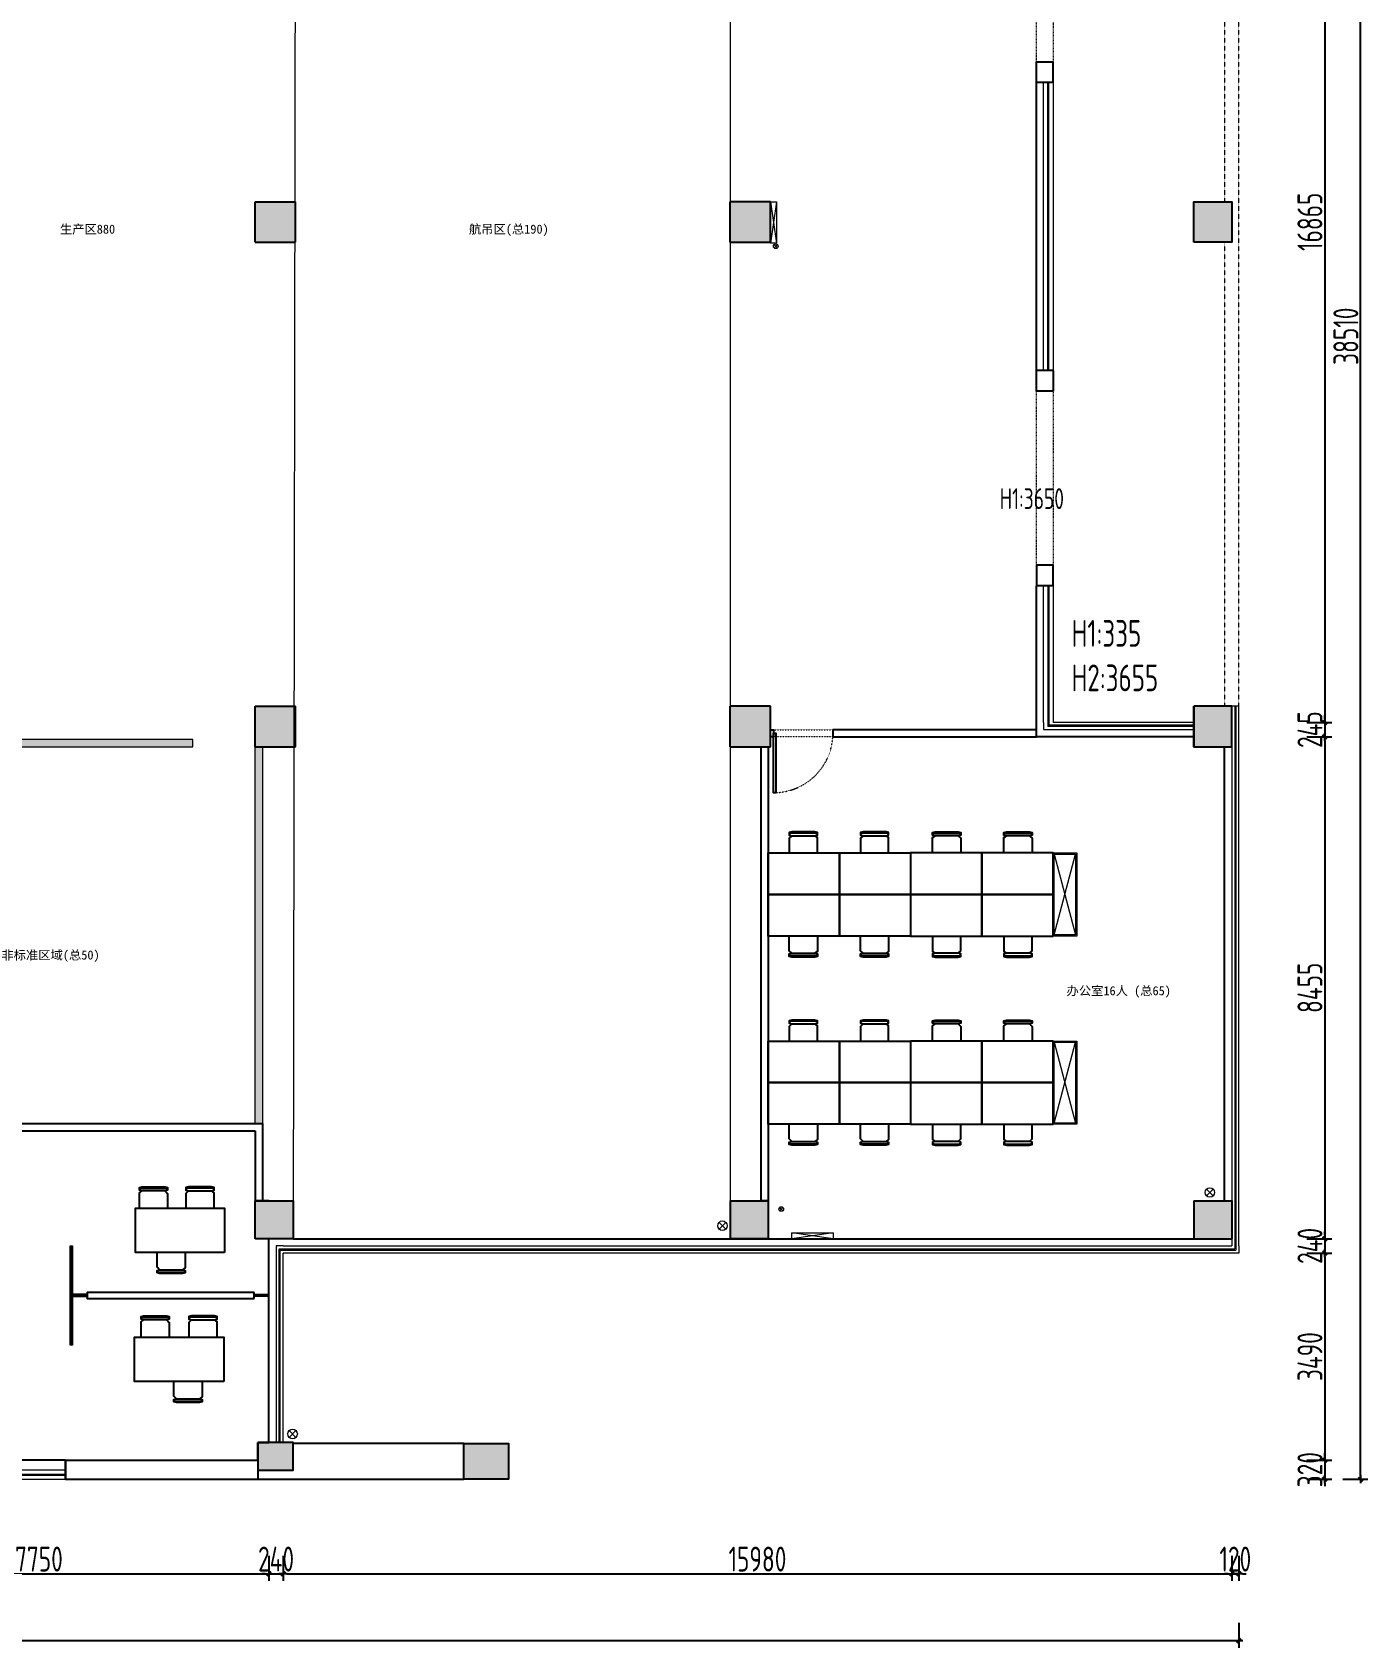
# Model space of a CAD drawing. Header units: millimetres. Extents: x 591722 to 1211798, y -167163 to 126727.
# Drawn here: x 631162 to 653658, y 77233 to 104447 of the extents above; entities that cross this region are included whole.
import ezdxf

# ---------------------------------------------------------------- set-up
doc = ezdxf.new("R2010")
doc.units = ezdxf.units.MM
doc.header["$LTSCALE"] = 0.5
doc.header["$PDMODE"] = 35
doc.linetypes.add('ACAD_ISO03W100', pattern=[30, 12, -18])
doc.linetypes.add('HIDDEN', pattern=[0.375, 0.25, -0.125])
doc.layers.get('Defpoints').update_dxf_attribs({"color": 8})
for name, color, linetype in [('BS-SHORT-CABINET', 40, 'Continuous'), ('COL-FILL', 8, 'Continuous'), ('COLUMN', 4, 'Continuous'), ('DOOR', 60, 'Continuous'), ('DOTE', 136, 'Continuous'), ('EL-TEXT', 50, 'Continuous'), ('FF-FURN', 51, 'Continuous'), ('FF-PLANTS', 86, 'Continuous'), ('FF-TEXT', 50, 'Continuous'), ('RC-FIN', 30, 'Continuous'), ('RC-TEXT', 50, 'Continuous')]:
    doc.layers.add(name, color=color, linetype=linetype)
doc.layers.add('WALL', color=160, linetype='Continuous', lineweight=20)
doc.layers.add('WINDOW', color=12, linetype='Continuous', lineweight=9)
doc.styles.add('CCD-DIM', font='archs.shx', dxfattribs={"width": 0.8})
doc.styles.add('CCD_DIM', font='archs.shx', dxfattribs={"width": 0.8})
doc.styles.add('宋体', font='NSimSun.ttf')
doc.dimstyles.new('CCD_DIM_60', dxfattribs={"dimscale": 60, "dimtxt": 7, "dimasz": 1, "dimexe": 2, "dimexo": 2, "dimtad": 1, "dimdec": 0, "dimdsep": 46, "dimtxsty": 'CCD_DIM', "dimblk1": 'CCD', "dimblk2": 'CCD', "dimsah": 1, "dimcen": 0.3, "dimclrd": 44, "dimclre": 44, "dimclrt": 50, "dimadec": 1, "dimazin": 2, "dimtfac": 1, "dimtdec": 0, "dimtix": 1, "dimtmove": 2, "dimatfit": 3, "dimfxl": 5, "dimfxlon": 1, "dimtolj": 1, "dimarcsym": 0})

# ---------------------------------------------------------------- blocks, each defined once
blk = doc.blocks.new('CCD')
at = {"color": 50, "linetype": 'ByBlock'}
blk.add_line((-1.09, 0), (1.09, 0), dxfattribs=at)
at = {"color": 50, "linetype": 'Continuous', "const_width": 0.608}
blk.add_lwpolyline([(0.61, 0.61), (-0.61, -0.61)], dxfattribs=at)
blk = doc.blocks.new('*D233')
at = {"layer": 'Defpoints', "color": 0, "lineweight": 9, "transparency": 16777216}
for p in [(651488, 118582), (653538, 118582), (635078, 80072)]:
    blk.add_point(p, dxfattribs=at)
at = {"layer": 'RC-TEXT', "color": 44, "lineweight": -2, "transparency": 16777216}
for p, q in [((653238, 118582), (653658, 118582)), ((653538, 80132), (653538, 118522)), ((653238, 80072), (653658, 80072))]:
    blk.add_line(p, q, dxfattribs=at)
at = {"layer": 'RC-TEXT', "color": 44, "lineweight": -2, "transparency": 16777216, "xscale": 60, "yscale": 60, "zscale": 60}
for p, rotation in [((653538, 118582), 90), ((653538, 80072), 270)]:
    blk.add_blockref('CCD', p, dxfattribs=dict(at, rotation=rotation))
at = {"layer": 'RC-TEXT', "color": 50, "lineweight": -2, "transparency": 16777216, "insert": (653290, 99327), "char_height": 420, "attachment_point": 5, "rotation": 90, "style": 'CCD_DIM'}
blk.add_mtext('\\A1;38510', dxfattribs=at)
blk = doc.blocks.new('*D268')
at = {"layer": 'Defpoints', "color": 0, "lineweight": 9, "transparency": 16777216}
for p in [(635148, 81415), (627398, 81223), (635148, 78479)]:
    blk.add_point(p, dxfattribs=at)
at = {"layer": 'RC-TEXT', "color": 44, "lineweight": -2, "transparency": 16777216}
for p, q in [((627398, 78779), (627398, 78359)), ((635148, 78779), (635148, 78359)), ((627458, 78479), (635088, 78479))]:
    blk.add_line(p, q, dxfattribs=at)
at = {"layer": 'RC-TEXT', "color": 44, "lineweight": -2, "transparency": 16777216, "xscale": 60, "yscale": 60, "zscale": 60, "rotation": 180}
blk.add_blockref('CCD', (627398, 78479), dxfattribs=at)
at = {"layer": 'RC-TEXT', "color": 44, "lineweight": -2, "transparency": 16777216, "xscale": 60, "yscale": 60, "zscale": 60}
blk.add_blockref('CCD', (635148, 78479), dxfattribs=at)
at = {"layer": 'RC-TEXT', "color": 50, "lineweight": -2, "transparency": 16777216, "insert": (631273, 78726), "char_height": 420, "attachment_point": 5, "style": 'CCD_DIM'}
blk.add_mtext('\\A1;7750', dxfattribs=at)
blk = doc.blocks.new('*D269')
at = {"layer": 'Defpoints', "color": 0, "lineweight": 9, "transparency": 16777216}
for p in [(635148, 81415), (635388, 81352), (635388, 78479)]:
    blk.add_point(p, dxfattribs=at)
at = {"layer": 'RC-TEXT', "color": 44, "lineweight": -2, "transparency": 16777216}
for p, q in [((635148, 78779), (635148, 78359)), ((635388, 78779), (635388, 78359)), ((635088, 78479), (635028, 78479)), ((635148, 78479), (635388, 78479)), ((635448, 78479), (635508, 78479))]:
    blk.add_line(p, q, dxfattribs=at)
at = {"layer": 'RC-TEXT', "color": 44, "lineweight": -2, "transparency": 16777216, "xscale": 60, "yscale": 60, "zscale": 60}
blk.add_blockref('CCD', (635148, 78479), dxfattribs=at)
at = {"layer": 'RC-TEXT', "color": 44, "lineweight": -2, "transparency": 16777216, "xscale": 60, "yscale": 60, "zscale": 60, "rotation": 180}
blk.add_blockref('CCD', (635388, 78479), dxfattribs=at)
at = {"layer": 'RC-TEXT', "color": 50, "lineweight": -2, "transparency": 16777216, "insert": (635268, 78726), "char_height": 420, "attachment_point": 5, "style": 'CCD_DIM'}
blk.add_mtext('\\A1;240', dxfattribs=at)
blk = doc.blocks.new('*D270')
at = {"layer": 'Defpoints', "color": 0, "lineweight": 9, "transparency": 16777216}
for p in [(651368, 84122), (635388, 81352), (651368, 78479)]:
    blk.add_point(p, dxfattribs=at)
at = {"layer": 'RC-TEXT', "color": 44, "lineweight": -2, "transparency": 16777216}
for p, q in [((635388, 78779), (635388, 78359)), ((651368, 78779), (651368, 78359)), ((635448, 78479), (651308, 78479))]:
    blk.add_line(p, q, dxfattribs=at)
at = {"layer": 'RC-TEXT', "color": 44, "lineweight": -2, "transparency": 16777216, "xscale": 60, "yscale": 60, "zscale": 60, "rotation": 180}
blk.add_blockref('CCD', (635388, 78479), dxfattribs=at)
at = {"layer": 'RC-TEXT', "color": 44, "lineweight": -2, "transparency": 16777216, "xscale": 60, "yscale": 60, "zscale": 60}
blk.add_blockref('CCD', (651368, 78479), dxfattribs=at)
at = {"layer": 'RC-TEXT', "color": 50, "lineweight": -2, "transparency": 16777216, "insert": (643378, 78726), "char_height": 420, "attachment_point": 5, "style": 'CCD_DIM'}
blk.add_mtext('\\A1;15980', dxfattribs=at)
blk = doc.blocks.new('*D271')
at = {"layer": 'Defpoints', "color": 0, "lineweight": 9, "transparency": 16777216}
for p in [(651368, 84122), (651488, 83882), (651488, 78479)]:
    blk.add_point(p, dxfattribs=at)
at = {"layer": 'RC-TEXT', "color": 44, "lineweight": -2, "transparency": 16777216}
for p, q in [((651368, 78779), (651368, 78359)), ((651488, 78779), (651488, 78359)), ((651308, 78479), (651248, 78479)), ((651368, 78479), (651488, 78479)), ((651548, 78479), (651608, 78479))]:
    blk.add_line(p, q, dxfattribs=at)
at = {"layer": 'RC-TEXT', "color": 44, "lineweight": -2, "transparency": 16777216, "xscale": 60, "yscale": 60, "zscale": 60}
blk.add_blockref('CCD', (651368, 78479), dxfattribs=at)
at = {"layer": 'RC-TEXT', "color": 44, "lineweight": -2, "transparency": 16777216, "xscale": 60, "yscale": 60, "zscale": 60, "rotation": 180}
blk.add_blockref('CCD', (651488, 78479), dxfattribs=at)
at = {"layer": 'RC-TEXT', "color": 50, "lineweight": -2, "transparency": 16777216, "insert": (651428, 78726), "char_height": 420, "attachment_point": 5, "style": 'CCD_DIM'}
blk.add_mtext('\\A1;120', dxfattribs=at)
blk = doc.blocks.new('*D241')
at = {"layer": 'Defpoints', "color": 0, "lineweight": 9, "transparency": 16777216}
for p in [(594888, 83902), (651488, 83882), (651488, 77353)]:
    blk.add_point(p, dxfattribs=at)
at = {"layer": 'RC-TEXT', "color": 44, "lineweight": -2, "transparency": 16777216}
for p, q in [((594888, 77653), (594888, 77233)), ((651488, 77653), (651488, 77233)), ((594948, 77353), (651428, 77353))]:
    blk.add_line(p, q, dxfattribs=at)
at = {"layer": 'RC-TEXT', "color": 44, "lineweight": -2, "transparency": 16777216, "xscale": 60, "yscale": 60, "zscale": 60, "rotation": 180}
blk.add_blockref('CCD', (594888, 77353), dxfattribs=at)
at = {"layer": 'RC-TEXT', "color": 44, "lineweight": -2, "transparency": 16777216, "xscale": 60, "yscale": 60, "zscale": 60}
blk.add_blockref('CCD', (651488, 77353), dxfattribs=at)
at = {"layer": 'RC-TEXT', "color": 50, "lineweight": -2, "transparency": 16777216, "insert": (623188, 77601), "char_height": 420, "attachment_point": 5, "style": 'CCD_DIM'}
blk.add_mtext('\\A1;56600', dxfattribs=at)
blk = doc.blocks.new('*D294')
at = {"layer": 'Defpoints', "color": 0, "lineweight": 9, "transparency": 16777216}
for p in [(651488, 83882), (634958, 80392), (652933, 80392)]:
    blk.add_point(p, dxfattribs=at)
at = {"layer": 'RC-TEXT', "color": 44, "lineweight": -2, "transparency": 16777216}
for p, q in [((652633, 83882), (653053, 83882)), ((652933, 83822), (652933, 80452)), ((652633, 80392), (653053, 80392))]:
    blk.add_line(p, q, dxfattribs=at)
at = {"layer": 'RC-TEXT', "color": 44, "lineweight": -2, "transparency": 16777216, "xscale": 60, "yscale": 60, "zscale": 60}
for p, rotation in [((652933, 83882), 90), ((652933, 80392), 270)]:
    blk.add_blockref('CCD', p, dxfattribs=dict(at, rotation=rotation))
at = {"layer": 'RC-TEXT', "color": 50, "lineweight": -2, "transparency": 16777216, "insert": (652685, 82137), "char_height": 420, "attachment_point": 5, "rotation": 90, "style": 'CCD_DIM'}
blk.add_mtext('\\A1;3490', dxfattribs=at)
blk = doc.blocks.new('*D234')
at = {"layer": 'Defpoints', "color": 0, "lineweight": 9, "transparency": 16777216}
for p in [(651368, 84122), (651488, 83882), (652933, 83882)]:
    blk.add_point(p, dxfattribs=at)
at = {"layer": 'RC-TEXT', "color": 44, "lineweight": -2, "transparency": 16777216}
for p, q in [((652633, 84122), (653053, 84122)), ((652933, 84182), (652933, 84242)), ((652933, 84122), (652933, 83882)), ((652633, 83882), (653053, 83882)), ((652933, 83822), (652933, 83762))]:
    blk.add_line(p, q, dxfattribs=at)
at = {"layer": 'RC-TEXT', "color": 44, "lineweight": -2, "transparency": 16777216, "xscale": 60, "yscale": 60, "zscale": 60}
for p, rotation in [((652933, 84122), 270), ((652933, 83882), 90)]:
    blk.add_blockref('CCD', p, dxfattribs=dict(at, rotation=rotation))
at = {"layer": 'RC-TEXT', "color": 50, "lineweight": -2, "transparency": 16777216, "insert": (652685, 84002), "char_height": 420, "attachment_point": 5, "rotation": 90, "style": 'CCD_DIM'}
blk.add_mtext('\\A1;240', dxfattribs=at)
blk = doc.blocks.new('*D299')
at = {"layer": 'Defpoints', "color": 0, "lineweight": 9, "transparency": 16777216}
for p in [(650728, 92822), (650728, 92577), (652933, 92577)]:
    blk.add_point(p, dxfattribs=at)
at = {"layer": 'RC-TEXT', "color": 44, "lineweight": -2, "transparency": 16777216}
for p, q in [((652633, 92822), (653053, 92822)), ((652933, 92882), (652933, 92942)), ((652933, 92822), (652933, 92577)), ((652633, 92577), (653053, 92577)), ((652933, 92517), (652933, 92457))]:
    blk.add_line(p, q, dxfattribs=at)
at = {"layer": 'RC-TEXT', "color": 44, "lineweight": -2, "transparency": 16777216, "xscale": 60, "yscale": 60, "zscale": 60}
for p, rotation in [((652933, 92822), 270), ((652933, 92577), 90)]:
    blk.add_blockref('CCD', p, dxfattribs=dict(at, rotation=rotation))
at = {"layer": 'RC-TEXT', "color": 50, "lineweight": -2, "transparency": 16777216, "insert": (652685, 92700), "char_height": 420, "attachment_point": 5, "rotation": 90, "style": 'CCD_DIM'}
blk.add_mtext('\\A1;245', dxfattribs=at)
blk = doc.blocks.new('*D301')
at = {"layer": 'Defpoints', "color": 0, "lineweight": 9, "transparency": 16777216}
for p in [(650728, 92577), (651368, 84122), (652933, 84122)]:
    blk.add_point(p, dxfattribs=at)
at = {"layer": 'RC-TEXT', "color": 44, "lineweight": -2, "transparency": 16777216}
for p, q in [((652633, 92577), (653053, 92577)), ((652933, 92517), (652933, 84182)), ((652633, 84122), (653053, 84122))]:
    blk.add_line(p, q, dxfattribs=at)
at = {"layer": 'RC-TEXT', "color": 44, "lineweight": -2, "transparency": 16777216, "xscale": 60, "yscale": 60, "zscale": 60}
for p, rotation in [((652933, 92577), 90), ((652933, 84122), 270)]:
    blk.add_blockref('CCD', p, dxfattribs=dict(at, rotation=rotation))
at = {"layer": 'RC-TEXT', "color": 50, "lineweight": -2, "transparency": 16777216, "insert": (652685, 88350), "char_height": 420, "attachment_point": 5, "rotation": 90, "style": 'CCD_DIM'}
blk.add_mtext('\\A1;8455', dxfattribs=at)
blk = doc.blocks.new('*D302')
at = {"layer": 'Defpoints', "color": 0, "lineweight": 9, "transparency": 16777216}
for p in [(650728, 109687), (650728, 92822), (652933, 92822)]:
    blk.add_point(p, dxfattribs=at)
at = {"layer": 'RC-TEXT', "color": 44, "lineweight": -2, "transparency": 16777216}
for p, q in [((652633, 109687), (653053, 109687)), ((652933, 109627), (652933, 92882)), ((652633, 92822), (653053, 92822))]:
    blk.add_line(p, q, dxfattribs=at)
at = {"layer": 'RC-TEXT', "color": 44, "lineweight": -2, "transparency": 16777216, "xscale": 60, "yscale": 60, "zscale": 60}
for p, rotation in [((652933, 109687), 90), ((652933, 92822), 270)]:
    blk.add_blockref('CCD', p, dxfattribs=dict(at, rotation=rotation))
at = {"layer": 'RC-TEXT', "color": 50, "lineweight": -2, "transparency": 16777216, "insert": (652685, 101255), "char_height": 420, "attachment_point": 5, "rotation": 90, "style": 'CCD_DIM'}
blk.add_mtext('\\A1;16865', dxfattribs=at)
blk = doc.blocks.new('*D303')
at = {"layer": 'Defpoints', "color": 0, "lineweight": 9, "transparency": 16777216}
for p in [(634958, 80392), (635078, 80072), (652933, 80072)]:
    blk.add_point(p, dxfattribs=at)
at = {"layer": 'RC-TEXT', "color": 44, "lineweight": -2, "transparency": 16777216}
for p, q in [((652633, 80392), (653053, 80392)), ((652933, 80452), (652933, 80512)), ((652933, 80392), (652933, 80072)), ((652633, 80072), (653053, 80072)), ((652933, 80012), (652933, 79952))]:
    blk.add_line(p, q, dxfattribs=at)
at = {"layer": 'RC-TEXT', "color": 44, "lineweight": -2, "transparency": 16777216, "xscale": 60, "yscale": 60, "zscale": 60}
for p, rotation in [((652933, 80392), 270), ((652933, 80072), 90)]:
    blk.add_blockref('CCD', p, dxfattribs=dict(at, rotation=rotation))
at = {"layer": 'RC-TEXT', "color": 50, "lineweight": -2, "transparency": 16777216, "insert": (652685, 80232), "char_height": 420, "attachment_point": 5, "rotation": 90, "style": 'CCD_DIM'}
blk.add_mtext('\\A1;320', dxfattribs=at)
blk = doc.blocks.new('B')
at = {"color": 54, "linetype": 'ByBlock'}
for p, q in [((-195, 253), (-238, 242)), ((194, 253), (-195, 253)), ((-195, 209), (194, 209)), ((237, 242), (194, 253))]:
    blk.add_line(p, q, dxfattribs=at)
at = {"linetype": 'ByBlock'}
blk.add_lwpolyline([(237, -81), (237, 177), (194, 209), (237, 220), (237, 263), (194, 274), (-195, 274), (-238, 263), (-238, 220), (-195, 209), (-238, 166), (-238, -81)], dxfattribs=at)

msp = doc.modelspace()

# ---------------------------------------------------------------- hatches: boundary and pattern name
at = {"layer": 'COL-FILL', "lineweight": 5}
h = msp.add_hatch(color=250, dxfattribs=at)
h.dxf.hatch_style = 1
h.paths.add_polyline_path([(651368.3, 101592.5), (650728.3, 101592.5), (650728.3, 100912.5), (651368.3, 100912.5)])
h.paths.add_polyline_path([(651368.3, 93092.5), (650728.3, 93092.5), (650728.3, 92412.5), (651368.3, 92412.5)])
h.paths.add_polyline_path([(643598.3, 93092.5), (642918.3, 93092.5), (642918.3, 92412.5), (643598.3, 92412.5)])
h.paths.add_polyline_path([(643598.3, 101592.5), (642918.3, 101592.5), (642918.3, 100912.5), (643598.3, 100912.5)])
h.paths.add_polyline_path([(635598.3, 101592.5), (634918.3, 101592.5), (634918.3, 100912.5), (635598.3, 100912.5)])
h.paths.add_polyline_path([(635598.3, 93092.5), (634918.3, 93092.5), (634918.3, 92412.5), (635598.3, 92412.5)])
h.paths.add_polyline_path([(627628.3, 93092.5), (626898.3, 93092.5), (626898.3, 92352.5), (627628.3, 92352.5)])
h.paths.add_polyline_path([(627628.3, 101592.5), (626898.3, 101592.5), (626898.3, 100852.5), (627628.3, 100852.5)])
h.paths.add_polyline_path([(619628.3, 101592.5), (618948.3, 101592.5), (618948.3, 100912.5), (619628.3, 100912.5)])
h = msp.add_hatch(color=250, dxfattribs=at)
h.dxf.hatch_style = 1
h.paths.add_polyline_path([(651368.3, 84762.5), (650728.3, 84762.5), (650728.3, 84122.5), (651368.3, 84122.5)])
h.paths.add_polyline_path([(643558.3, 84762.5), (642918.3, 84762.5), (642918.3, 84122.5), (643558.3, 84122.5)])
h.paths.add_polyline_path([(635558.3, 84762.5), (634918.3, 84762.5), (634918.3, 84122.5), (635558.3, 84122.5)])
h.paths.add_polyline_path([(627598.3, 84762.5), (626898.3, 84762.5), (626898.3, 84627.5), (626898.3, 84072.5), (627598.3, 84072.5)])
h.paths.add_polyline_path([(616023.3, 80672.5), (615273.3, 80672.5), (615273.3, 80072.5), (616023.3, 80072.5)])
h.paths.add_polyline_path([(619648.3, 80672.5), (618898.3, 80672.5), (618898.3, 80222.5), (619648.3, 80222.5)])
h.paths.add_polyline_path([(627568.3, 80702.5), (626898.3, 80702.5), (626898.3, 80222.5), (627568.3, 80222.5)])
h.paths.add_polyline_path([(635558.3, 80692.5), (634958.3, 80692.5), (634958.3, 80222.5), (635558.3, 80222.5)])
h.paths.add_polyline_path([(639183.3, 80672.5), (638433.3, 80672.5), (638433.3, 80072.5), (639183.3, 80072.5)])
at = {"layer": 'FF-PLANTS', "lineweight": 5}
h = msp.add_hatch(dxfattribs=at)
h.set_pattern_fill('HONEY', color=250, scale=50)
h.paths.add_polyline_path([(622983.3, 116382.5), (622983.3, 116262.5), (626898.3, 116262.5), (626898.3, 110102.5), (627018.3, 110102.5), (627018.3, 116262.5), (627018.3, 116382.5)])
h.paths.add_polyline_path([(627018.3, 109362.5), (626898.3, 109362.5), (626898.3, 107642.2), (627018.3, 107642.2)])
h.paths.add_polyline_path([(627018.3, 106472.2), (627018.3, 106592.2), (626898.3, 106592.2), (622983.3, 106592.2), (622983.3, 106472.2), (626898.3, 106472.2)])
h.paths.add_polyline_path([(626898.3, 101592.5), (627018.3, 101592.5), (627018.3, 105422.2), (626898.3, 105422.2)])
h.paths.add_polyline_path([(627018.3, 100852.5), (626898.3, 100852.5), (626898.3, 96802), (622983.3, 96802), (622983.3, 96682), (627018.3, 96682), (627018.3, 96802)])
h.paths.add_polyline_path([(627628.3, 92532.5), (627628.3, 92412.5), (633868.3, 92412.5), (633868.3, 92532.5)])
h.paths.add_polyline_path([(635038.3, 92412.5), (634918.3, 92412.5), (634918.3, 86062.5), (635038.3, 86062.5)])
h.paths.add_polyline_path([(631913.3, 110102.5), (631913.3, 117712.5), (631793.3, 117712.5), (631793.3, 109982.5), (631913.3, 109982.5), (634918.3, 109982.5), (634918.3, 110102.5)])
h.paths.add_polyline_path([(635598.3, 110102.5), (635598.3, 109982.5), (642918.3, 109982.5), (642918.3, 110102.5)])
h.paths.add_polyline_path([(645678.3, 109982.5), (645678.3, 110102.5), (643598.3, 110102.5), (643598.3, 109982.5)])

# ---------------------------------------------------------------- linework, layer by layer
at = {"layer": 'BS-SHORT-CABINET', "color": 250, "linetype": 'ByBlock', "lineweight": 5}
for p, q in [((648378.3, 89242.3), (648738.3, 90602.3)), ((648378.3, 90602.3), (648738.3, 89242.3)), ((648378.3, 86072.3), (648738.3, 87432.3)), ((648378.3, 87432.3), (648738.3, 86072.3))]:
    msp.add_line(p, q, dxfattribs=at)
at = {"layer": 'BS-SHORT-CABINET', "linetype": 'ByBlock', "lineweight": 13}
for points in [[(648358.3, 89222.3), (648358.3, 90622.3), (648758.3, 90622.3), (648758.3, 89222.3)], [(648358.3, 86052.3), (648358.3, 87452.3), (648758.3, 87452.3), (648758.3, 86052.3)]]:
    msp.add_lwpolyline(points, close=True, dxfattribs=at)
at = {"layer": 'BS-SHORT-CABINET', "color": 250, "linetype": 'ByBlock', "lineweight": 5}
for points in [[(648378.3, 89242.3), (648378.3, 90602.3), (648738.3, 90602.3), (648738.3, 89242.3)], [(648378.3, 86072.3), (648378.3, 87432.3), (648738.3, 87432.3), (648738.3, 86072.3)]]:
    msp.add_lwpolyline(points, close=True, dxfattribs=at)
at = {"layer": 'COLUMN', "color": 1, "lineweight": 9}
for p, q in [((643598.3, 101592.5), (643698.3, 100897.5)), ((643698.3, 101592.5), (643598.3, 100897.5)), ((643657.7, 100870.8), (643714.2, 100814.1)), ((643714.2, 100870.8), (643657.7, 100814.1)), ((643750, 84650.8), (643806.5, 84594.1)), ((643806.5, 84650.8), (643750, 84594.1)), ((644653.3, 84222.5), (643958.3, 84122.5)), ((644653.3, 84122.5), (643958.3, 84222.5))]:
    msp.add_line(p, q, dxfattribs=at)
at = {"layer": 'COLUMN', "lineweight": 5}
for p, q in [((650941.8, 84959.1), (651054.8, 84845.8)), ((651054.8, 84959.1), (650941.8, 84845.8)), ((642731.8, 84399.1), (642844.8, 84285.8)), ((642844.8, 84399.1), (642731.8, 84285.8)), ((635490.2, 80889.9), (635603.2, 80776.7)), ((635603.2, 80889.9), (635490.2, 80776.7))]:
    msp.add_line(p, q, dxfattribs=at)
at = {"layer": 'COLUMN', "color": 1, "lineweight": 9}
for points in [[(643598.3, 101592.5), (643698.3, 101592.5), (643698.3, 100897.5), (643598.3, 100897.5), (643598.3, 101592.5)], [(644653.3, 84222.5), (644653.3, 84122.5), (643958.3, 84122.5), (643958.3, 84222.5), (644653.3, 84222.5)]]:
    msp.add_lwpolyline(points, dxfattribs=at)
for centre in [(643686, 100842.5), (643778.3, 84622.5)]:
    msp.add_circle(centre, 40, dxfattribs=at)
at = {"layer": 'COLUMN', "lineweight": 5}
for centre in [(650998.3, 84902.5), (642788.3, 84342.5), (635546.7, 80833.3)]:
    msp.add_circle(centre, 80, dxfattribs=at)
at = {"layer": 'DOOR', "color": 8, "linetype": 'ACAD_ISO03W100', "lineweight": 5}
for points in [[(648078.3, 103952.5), (648078.3, 106882.5), (648358.3, 106882.5), (648358.3, 103952.5)], [(648078.3, 95472.5), (648078.3, 98402.5), (648358.3, 98402.5), (648358.3, 95472.5)]]:
    msp.add_lwpolyline(points, close=True, dxfattribs=at)
at = {"layer": 'DOOR', "color": 8, "linetype": 'ACAD_ISO03W100', "lineweight": 5, "ltscale": 0.2}
msp.add_lwpolyline([(643648.3, 92697.5), (644648.3, 92697.5), (644648.3, 92577.5), (643648.3, 92577.5)], close=True, dxfattribs=at)
at = {"layer": 'DOOR', "lineweight": -2}
msp.add_lwpolyline([(643648.3, 92637.5), (643688.3, 92637.5), (643688.3, 91637.5), (643648.3, 91637.5), (643648.3, 92637.5)], dxfattribs=at)
at = {"layer": 'DOOR', "color": 8, "linetype": 'ACAD_ISO03W100', "lineweight": 5, "ltscale": 0.2}
msp.add_arc((643648.3, 92637.5), 1000.2, 272.29198, 357.70802, dxfattribs=at)
at = {"layer": 'DOTE', "linetype": 'HIDDEN', "lineweight": 20}
for p, q in [((651248.3, 109462.5), (651248.3, 101592.5)), ((651488.3, 93092.5), (651488.3, 109462.5)), ((651248.3, 100912.5), (651248.3, 93092.5))]:
    msp.add_line(p, q, dxfattribs=at)
at = {"layer": 'FF-FURN', "linetype": 'Continuous'}
for points in [[(643558.3, 89922.3), (643558.3, 90622.3), (644758.3, 90622.3), (644758.3, 89922.3)], [(644758.3, 89922.3), (644758.3, 90622.3), (645958.3, 90622.3), (645958.3, 89922.3)], [(647158.3, 89922.3), (647158.3, 90622.3), (645958.3, 90622.3), (645958.3, 89922.3)], [(648358.3, 89922.3), (648358.3, 90622.3), (647158.3, 90622.3), (647158.3, 89922.3)], [(643558.3, 89222.3), (643558.3, 89922.3), (644758.3, 89922.3), (644758.3, 89222.3)], [(644758.3, 89222.3), (644758.3, 89922.3), (645958.3, 89922.3), (645958.3, 89222.3)], [(647158.3, 89222.3), (647158.3, 89922.3), (645958.3, 89922.3), (645958.3, 89222.3)], [(648358.3, 89222.3), (648358.3, 89922.3), (647158.3, 89922.3), (647158.3, 89222.3)], [(643558.3, 86752.3), (643558.3, 87452.3), (644758.3, 87452.3), (644758.3, 86752.3)], [(644758.3, 86752.3), (644758.3, 87452.3), (645958.3, 87452.3), (645958.3, 86752.3)], [(647158.3, 86752.3), (647158.3, 87452.3), (645958.3, 87452.3), (645958.3, 86752.3)], [(648358.3, 86752.3), (648358.3, 87452.3), (647158.3, 87452.3), (647158.3, 86752.3)], [(643558.3, 86052.3), (643558.3, 86752.3), (644758.3, 86752.3), (644758.3, 86052.3)], [(644758.3, 86052.3), (644758.3, 86752.3), (645958.3, 86752.3), (645958.3, 86052.3)], [(647158.3, 86052.3), (647158.3, 86752.3), (645958.3, 86752.3), (645958.3, 86052.3)], [(648358.3, 86052.3), (648358.3, 86752.3), (647158.3, 86752.3), (647158.3, 86052.3)]]:
    msp.add_lwpolyline(points, close=True, dxfattribs=at)
at = {"layer": 'FF-FURN', "lineweight": -2}
for points in [[(634400.8, 83890), (632900.8, 83890), (632900.8, 84640), (634400.8, 84640)], [(634386, 81716.8), (632886, 81716.8), (632886, 82466.8), (634386, 82466.8)]]:
    msp.add_lwpolyline(points, close=True, dxfattribs=at)
at = {"layer": 'FF-PLANTS', "linetype": 'ByBlock', "lineweight": 9}
for points in [[(627628.3, 92412.5), (633868.3, 92412.5), (633868.3, 92532.5), (627628.3, 92532.5)], [(634918.3, 92412.5), (635038.3, 92412.5), (635038.3, 86062.5), (634918.3, 86062.5)]]:
    msp.add_lwpolyline(points, close=True, dxfattribs=at)
at = {"layer": 'RC-FIN', "lineweight": 9}
for points in [[(635598.3, 109982.5), (635558.3, 84122.5)], [(642918.3, 109982.5), (642918.3, 84122.5)]]:
    msp.add_lwpolyline(points, dxfattribs=at)
at = {"layer": 'WALL', "lineweight": -3}
for p, q in [((648078.3, 103602.5), (648078.3, 103952.5)), ((648078.3, 103952.5), (648358.3, 103952.5)), ((648358.3, 103602.5), (648358.3, 103952.5)), ((648358.3, 103602.5), (648078.3, 103602.5)), ((648078.3, 98752.5), (648078.3, 103602.5)), ((634918.3, 101592.5), (635598.3, 101592.5)), ((634918.3, 100912.5), (634918.3, 101592.5)), ((635598.3, 100912.5), (635598.3, 101592.5)), ((642918.3, 100912.5), (642918.3, 101592.5)), ((643598.3, 101592.5), (642918.3, 101592.5)), ((643598.3, 100912.5), (643598.3, 101592.5)), ((634918.3, 100912.5), (635598.3, 100912.5)), ((642918.3, 100912.5), (643598.3, 100912.5)), ((648358.3, 98752.5), (648078.3, 98752.5)), ((648078.3, 98402.5), (648078.3, 98752.5)), ((648358.3, 98752.5), (648358.3, 98402.5)), ((648358.3, 98402.5), (648078.3, 98402.5)), ((648358.3, 95472.5), (648078.3, 95472.5)), ((648078.3, 95472.5), (648078.3, 95122.5)), ((648358.3, 95122.5), (648358.3, 95472.5)), ((648358.3, 95122.5), (648078.3, 95122.5)), ((634918.3, 93092.5), (635598.3, 93092.5)), ((634918.3, 92412.5), (634918.3, 93092.5)), ((635598.3, 92412.5), (635598.3, 93092.5)), ((642918.3, 92412.5), (642918.3, 93092.5)), ((643598.3, 93092.5), (642918.3, 93092.5)), ((643598.3, 92412.5), (643598.3, 93092.5)), ((650728.3, 92412.5), (650728.3, 93092.5)), ((634918.3, 92412.5), (635598.3, 92412.5)), ((642918.3, 92412.5), (643598.3, 92412.5)), ((650728.3, 92412.5), (651368.3, 92412.5)), ((651248.3, 84762.5), (651248.3, 92412.5)), ((627018.3, 86062.5), (635038.3, 86062.5)), ((635038.3, 86062.5), (635038.3, 84762.5)), ((627018.3, 85942.5), (634918.3, 85942.5)), ((634918.3, 85942.5), (634918.3, 84762.5)), ((635148.3, 84762.5), (634918.3, 84762.5)), ((634918.3, 84122.5), (634918.3, 84762.5)), ((634918.3, 84762.5), (635558.3, 84762.5)), ((635558.3, 84762.5), (635558.3, 84122.5)), ((642918.3, 84762.5), (642918.3, 84122.5)), ((642918.3, 84762.5), (643558.3, 84762.5)), ((643558.3, 84762.5), (643558.3, 84122.5)), ((650728.3, 84762.5), (650728.3, 84122.5)), ((650728.3, 84762.5), (651368.3, 84762.5)), ((651368.3, 84762.5), (651368.3, 84122.5)), ((635558.3, 84122.5), (634918.3, 84122.5)), ((635148.3, 80692.5), (635148.3, 84122.5)), ((635558.3, 84122.5), (650728.3, 84122.5)), ((643558.3, 84122.5), (642918.3, 84122.5)), ((650728.3, 84122.5), (651368.3, 84122.5)), ((634898.3, 83117.5), (634898.3, 83217.5)), ((634958.3, 80392.5), (634958.3, 80692.5)), ((634958.3, 80692.5), (635148.3, 80692.5)), ((638433.3, 80672.5), (635558.3, 80672.5)), ((631723.3, 80392.5), (627568.3, 80392.5)), ((631723.3, 80392.5), (631723.3, 80072.5)), ((631723.3, 80392.5), (634958.3, 80392.5)), ((631723.3, 80072.5), (631723.3, 80392.5)), ((631723.3, 80072.5), (638433.3, 80072.5)), ((634958.3, 80222.5), (634958.3, 80072.5))]:
    msp.add_line(p, q, dxfattribs=at)
for points in [[(650728.3, 100912.5), (650728.3, 101592.5), (651368.3, 101592.5), (651368.3, 100912.5)], [(650728.3, 93092.5), (650728.3, 92412.5), (651368.3, 92412.5), (651368.3, 93092.5)], [(643558.3, 84762.5), (643438.3, 84762.5), (643438.3, 92412.5), (643558.3, 92412.5)], [(634958.3, 80692.5), (634958.3, 80222.5), (635558.3, 80222.5), (635558.3, 80692.5)], [(638433.3, 80072.5), (638433.3, 80672.5), (639183.3, 80672.5), (639183.3, 80072.5)]]:
    msp.add_lwpolyline(points, close=True, dxfattribs=at)
for points in [[(650728.3, 92577.5), (648078.3, 92577.5), (648078.3, 95117.5)], [(643648.3, 92577.5), (643598.3, 92577.5), (643598.3, 92697.5), (643648.3, 92697.5), (643648.3, 92577.5)], [(644648.3, 92697.5), (644648.3, 92577.5), (648078.3, 92577.5), (648078.3, 92697.5), (644648.3, 92697.5)], [(634898.3, 83217.5), (632088.3, 83217.5), (632088.3, 83117.5), (634898.3, 83117.5)]]:
    msp.add_lwpolyline(points, dxfattribs=at)
at = {"layer": 'WINDOW', "linetype": 'ByBlock', "lineweight": 9}
for p, q in [((648268.3, 98752.5), (648268.3, 103602.5)), ((648288.3, 98752.5), (648288.3, 103602.5)), ((648268.3, 95122.5), (648268.3, 92752.5)), ((648288.3, 95122.5), (648288.3, 92772.5)), ((651418.3, 93092.5), (651418.3, 83952.5)), ((651438.3, 93092.5), (651438.3, 83932.5)), ((650728.3, 92752.5), (648268.3, 92752.5)), ((650728.3, 92772.5), (648288.3, 92772.5)), ((635318.3, 83952.5), (651418.3, 83952.5)), ((635318.3, 80692.5), (635318.3, 83952.5)), ((635338.3, 80692.5), (635338.3, 83932.5)), ((635338.3, 83932.5), (651438.3, 83932.5)), ((627288.3, 80157.5), (631723.3, 80157.5)), ((627288.3, 80137.5), (631723.3, 80137.5))]:
    msp.add_line(p, q, dxfattribs=at)
at = {"layer": 'WINDOW', "color": 8, "linetype": 'ByBlock', "lineweight": 9}
for p, q in [((651368.3, 84762.5), (651248.3, 84762.5)), ((622773.3, 80072.5), (631723.3, 80072.5))]:
    msp.add_line(p, q, dxfattribs=at)
at = {"layer": 'WINDOW', "linetype": 'ByBlock', "lineweight": 5}
for p, q in [((631813.3, 84002.5), (631813.3, 82332.5)), ((631823.3, 84002.5), (631823.3, 82332.5)), ((632088.3, 83172.5), (631838.3, 83172.5)), ((632088.3, 83162.5), (631838.3, 83162.5)), ((634898.3, 83172.5), (635148.3, 83172.5)), ((634898.3, 83162.5), (635148.3, 83162.5))]:
    msp.add_line(p, q, dxfattribs=at)
at = {"layer": 'WINDOW', "color": 8, "linetype": 'ByBlock', "lineweight": 9}
for points in [[(648198.3, 98752.5), (648198.3, 103602.5), (648358.3, 103602.5), (648358.3, 98752.5)], [(627288.3, 80222.5), (627288.3, 80072.5), (631723.3, 80072.5), (631723.3, 80222.5)]]:
    msp.add_lwpolyline(points, close=True, dxfattribs=at)
for points in [[(648198.3, 92822.5), (648198.3, 95122.5), (648358.3, 95122.5), (648358.3, 92822.5)], [(651488.3, 84002.5), (651488.3, 93092.5), (651368.3, 93092.5), (651368.3, 84002.5)], [(648198.3, 92822.5), (648198.3, 92702.5), (650728.3, 92702.5), (650728.3, 92822.5), (648358.3, 92822.5)], [(635388.3, 84002.5), (635268.3, 84002.5), (635268.3, 80692.5), (635388.3, 80692.5), (635388.3, 83882.5)], [(635388.3, 84002.5), (651368.3, 84002.5)], [(651488.3, 84002.5), (651488.3, 83882.5), (635388.3, 83882.5)]]:
    msp.add_lwpolyline(points, dxfattribs=at)
at = {"layer": 'WINDOW', "color": 8, "linetype": 'ByBlock', "lineweight": 5}
for points in [[(631798.3, 84002.5), (631838.3, 84002.5), (631838.3, 82332.5), (631798.3, 82332.5)], [(631838.3, 83147.5), (632088.3, 83147.5), (632088.3, 83187.5), (631838.3, 83187.5)], [(634898.3, 83187.5), (635148.3, 83187.5), (635148.3, 83147.5), (634898.3, 83147.5)]]:
    msp.add_lwpolyline(points, close=True, dxfattribs=at)

# ---------------------------------------------------------------- block references
at = {"layer": 'FF-FURN', "linetype": 'Continuous'}
for p in [(644150.8, 90703), (645350.8, 90703), (644150.8, 87533), (645350.8, 87533), (633986.5, 84720.8), (634037.2, 82547.6)]:
    msp.add_blockref('B', p, dxfattribs=at)
at = {"layer": 'FF-FURN', "linetype": 'Continuous', "xscale": -1}
for p in [(646565.8, 90703), (647765.8, 90703), (646565.8, 87533), (647765.8, 87533), (633202.5, 84720.8), (633230.4, 82547.6)]:
    msp.add_blockref('B', p, dxfattribs=at)
at = {"layer": 'FF-FURN', "linetype": 'Continuous', "xscale": -1, "rotation": 180}
for p in [(644150.8, 89141.5), (645350.8, 89141.5), (644150.8, 85971.5), (645350.8, 85971.5), (633500.8, 83809.3), (633786, 81636.1)]:
    msp.add_blockref('B', p, dxfattribs=at)
at = {"layer": 'FF-FURN', "linetype": 'Continuous', "rotation": 180}
for p in [(646565.8, 89141.5), (647765.8, 89141.5), (646565.8, 85971.5), (647765.8, 85971.5)]:
    msp.add_blockref('B', p, dxfattribs=at)

# ---------------------------------------------------------------- texts
at = {"layer": 'EL-TEXT', "lineweight": -2, "attachment_point": 1, "style": 'CCD-DIM'}
for s, insert, char_height in [('H1:3650', (647460, 96766.4), 350), ('H1:335\\PH2:3655', (648670, 94546.4), 450)]:
    msp.add_mtext_dynamic_manual_height_columns(s, width=3442.358, gutter_width=375, heights=[0], dxfattribs=dict(at, insert=insert, char_height=char_height))
at = {"layer": 'FF-TEXT', "style": '宋体'}
for s, height, p in [('生产区880', 151.88, (631626.3, 101055.5)), ('航吊区(总190)', 151.88, (638516.3, 101055.5)), ('非标准区域(总50)', 151.88, (630640.7, 88826.5)), ('办公室16人 (总65)', 151.875, (648584, 88224.8))]:
    msp.add_text(s, height=height, dxfattribs=at).set_placement(p)

# ---------------------------------------------------------------- dimensions: what is measured, and where the dimension line sits
at = {"layer": 'RC-TEXT', "lineweight": -2}
for base, p1, p2, picture, middle in [((653537.7, 118582.5), (635078.3, 80072.5), (651488.3, 118582.5), '*D233', (653290.2, 99327.5)), ((652932.7, 92822.5), (650728.3, 109687.5), (650728.3, 92822.5), '*D302', (652685.2, 101255)), ((652932.7, 92577.5), (650728.3, 92822.5), (650728.3, 92577.5), '*D299', (652685.2, 92700)), ((652932.7, 84122.5), (650728.3, 92577.5), (651368.3, 84122.5), '*D301', (652685.2, 88350)), ((652932.7, 83882.5), (651368.3, 84122.5), (651488.3, 83882.5), '*D234', (652685.2, 84002.5)), ((652932.7, 80392.5), (651488.3, 83882.5), (634958.3, 80392.5), '*D294', (652685.2, 82137.5)), ((652932.7, 80072.5), (634958.3, 80392.5), (635078.3, 80072.5), '*D303', (652685.2, 80232.5))]:
    dim = msp.add_linear_dim(base=base, p1=p1, p2=p2, angle=90, dimstyle='CCD_DIM_60', dxfattribs=at)
    dim.commit()
    dim.dimension.update_dxf_attribs({"geometry": picture, "text_midpoint": middle})
for base, p1, p2, picture, middle in [((651368.3, 78478.9), (635388.3, 81351.5), (651368.3, 84122.5), '*D270', (643378.3, 78726.4)), ((651488.3, 78478.9), (651368.3, 84122.5), (651488.3, 83882.5), '*D271', (651428.3, 78726.4)), ((651488.3, 77353.2), (594888.3, 83902.5), (651488.3, 83882.5), '*D241', (623188.3, 77600.7)), ((635148.3, 78478.9), (627398.3, 81222.9), (635148.3, 81415.2), '*D268', (631273.3, 78726.4)), ((635388.3, 78478.9), (635148.3, 81415.2), (635388.3, 81351.5), '*D269', (635268.3, 78726.4))]:
    dim = msp.add_linear_dim(base=base, p1=p1, p2=p2, dimstyle='CCD_DIM_60', dxfattribs=at)
    dim.commit()
    dim.dimension.update_dxf_attribs({"geometry": picture, "text_midpoint": middle})

doc.saveas('drawing.dxf')
